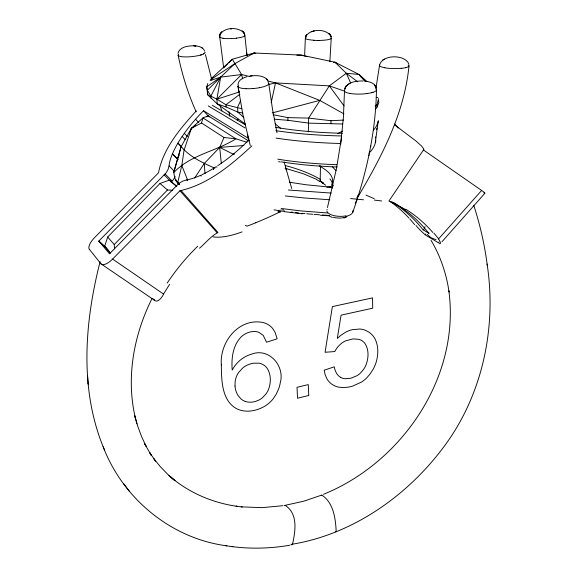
<?xml version="1.0" encoding="UTF-8"?>
<svg xmlns="http://www.w3.org/2000/svg" width="577" height="577" viewBox="0 0 577 577"><rect width="100%" height="100%" fill="white"/><g stroke="black" fill="none" stroke-linecap="round" stroke-linejoin="round"><path stroke-width="0.87" d="M375.497 140.55L375.49 140.175M320.48 165.895L320.213 179.526A4.407 3.801 -60.4 0 0 323.69 183.183L319.752 180.954M344.498 90.827L343.387 117.65L340.61 144.625M306.192 37.592A12.968 2.157 -0.2 0 0 305.341 38.385L304.627 55.608M376.471 89.882C375.764 131.671 366.662 172.855 352.814 212.163M331.212 38.407L329.871 61.696M308.356 131.902L308.63 118.09L329.308 85.879L346.315 73.272L359.002 74.455L366.849 81.444M379.507 65.504L375.937 88.447M341.454 138.127L341.555 137.348L336.492 168.484L327.44 207.561M344.541 90.409L345.948 86.225L349.907 83.312M375.562 137.982L375.699 136.915M376.651 129.717L376.86 128.166M377.271 125.05L377.473 123.492M408.999 65.915C404.398 112.984 382.212 155.66 358.627 195.783L358.476 195.992M375.411 141.892L378.223 120.925M179.245 184.517L177.651 182.88L181.805 165.556L184.056 150.193L191.376 128.332L202.938 117.91L208.153 115.818L248.507 140.875M365.883 81.581L359.002 74.455L335.006 62.229L301.259 55.103L254.096 52.997L234.969 63.564L220.659 77.116L216.909 99.194L217.24 103.889L245.578 124.235M177.925 159.613L172.422 153.893A62.792 25.035 -43.1 0 0 169.054 165.859L168.131 169.313L166.414 172.364A6.311 2.474 -44.5 0 1 165.087 173.901L98.811 241.071L109.522 253.779L177.839 184.474A6.571 2.683 -44.4 0 1 179.454 183.039L182.794 181.099L186.76 179.873A62.922 25.035 -43.1 0 0 200.457 175.372L201.041 175.978M237.926 84.66C238.193 80.044 242.996 77.787 246.898 76.719M177.983 53.423C179.772 46.088 189.783 45.583 195.949 45.915L193.692 45.727M368.927 155.516L369.092 154.694M219.707 35.659L220.255 33.617L221.698 31.951L220.255 33.617L219.707 35.659C222.902 26.766 239.304 26.347 244.388 33.617L243.386 31.915L244.388 33.617M271.204 102.663L275.517 82.9L329.308 85.879L344.397 91.087M195.567 125.202L191.376 128.332L181.171 146.565L175.127 167.128A52.579 1.637 -73.7 0 0 173.836 172.487A50.718 12.211 -78.6 0 0 175.848 180.558L177.651 182.88L179.159 183.803M375.577 109.147L377.12 106.976L377.091 104.365L378.591 98.566M100.102 261.677C84.769 321.764 79.345 388.047 103.139 446.742C123.038 498.802 171.261 538.608 226.819 545.835M379.587 64.934C382.76 54.115 405.342 54.325 408.978 64.299M190.396 130.763L191.376 128.332L201.524 122.98L202.938 117.91L235.957 138.812L246.97 142.267M305.464 37.123C309.236 28.323 327.375 28.028 331.184 37.043L330.513 34.988L328.948 33.358L330.513 34.988L331.184 37.043M207.763 83.55L206.754 86.831L207.706 94.787L217.24 103.889L226.097 106.983L237.875 112.133L242.917 113.013M176.786 186.328L169.357 180.118L159.98 183.493L107.668 237.039L104.625 246.393L110.337 253.137M332.128 183.681C334.891 175.127 325.392 169.45 319.24 165.844M377.12 106.976L378.865 102.533L378.555 100.759M175.148 176.512L173.453 179.562A6.275 2.51 -44.5 0 1 172.134 181.084L171.189 182.043M331.999 184.027L331.349 185.419M194.608 178.077L204.258 163.493L219.678 147.402L223.991 137.499L235.957 138.812C215.913 151.477 190.612 154.708 173.843 172.487L181.171 146.565C189.797 156.922 202.722 162.815 214.824 168.203M425.083 226.646L423.633 229.898A19.647 3.469 45.2 0 0 429.165 233.173M240.429 101.018L237.573 107.308L237.875 112.133L243.883 117.542M152.104 298.396C133.662 335.049 125.779 378.115 135.48 418.426M358.627 195.783L358.613 194.875M345.948 86.225L344.772 88.598C347.642 81.718 356.572 80.903 363.07 80.996M249.43 76.46L241.604 74.527L220.659 77.116L210.865 96.121L211.016 98.263M375.201 142.411L375.93 141.004M177.247 158.906L178.589 156.526M178.827 156.093L179.195 155.444M355.793 202.116L357.149 199.101L357.567 195.74M355.201 203.054L355.475 202.635M169.616 284.338L163.507 294.025L112.587 259.087A11.987 4.861 -46.5 0 1 100.997 263.862L89.341 249.322M181.531 146.76L177.968 143.009A82.763 33.329 -42.8 0 1 182.166 136.41L184.323 133.309A82.763 33.329 -42.8 0 1 195.574 119.237A86.536 34.937 -42.8 0 1 203.522 110.726L248.918 138.696M425.631 234.024L425.098 234.803L438.426 242.766L439.075 242.037M441.989 241.727L484.601 193.576M423.431 149.984L481.622 190.46L438.65 238.828L433.89 233.108M333.203 185.354L331.328 187.28L306.005 184.748L289.272 182.209M196.23 110.935C180.067 128.736 163.125 148.505 158.524 172.811L94.563 237.623A11.583 4.537 -46.4 0 0 89.327 249.336M114.585 248.853L114.217 244.54L167.489 189.977L172.682 190.28M112.587 259.087L179.916 190.771C208.073 184.445 231.269 164.957 251.904 145.837M106.341 247.807L106.882 248.709M223.638 67.992L227.352 64.249M228.586 62.994L232.293 59.251L254.096 52.997L255.755 53.372M211.168 78.667L232.293 59.251L241.604 74.527L216.909 99.194L210.865 96.121L207.367 90.236L206.754 86.831L220.659 77.116L210.143 80.564M220.659 77.116L207.367 90.236L207.706 94.787L210.583 96.95M199.534 248.218C205.563 243.105 210.987 236.029 217.962 232.524L181.077 190.525M375.086 106.154L377.091 104.365M358.375 196.086L357.372 196.541M239.866 94.239L225.946 104.776L226.097 106.983M211.016 79.215L212.884 77.808M206.754 116.857L208.153 115.818A74.664 11.771 -48.6 0 1 207.417 116.626M252.661 54.036L254.096 52.997M408.48 66.651L408.444 66.68A14.75 2.741 0.6 0 1 406.439 67.444L405.638 67.646M210.728 79.633L234.969 63.564M217.753 165.678L217.839 165.621A80.109 31.54 -43 0 0 233.779 153.756A81.97 32.225 -43 0 0 248.737 140.11M216.195 166.695L216.981 167.179M215.776 166.962L213.706 168.268M213.295 168.527L213.663 169.27M382.638 60.066L384.369 59.049M337.812 133.633L342.493 131.058M347.001 216.649L346.496 216.909M277.862 211.925L278.756 211.499M200.875 175.17L201.222 175.884M323.488 494.301C402.227 462.357 460.367 376.983 448.877 290.88L449.05 292.012C446.447 273.823 440.46 256.065 431.005 240.277M346.38 216.952L345.911 217.14M321.526 495.16L303.776 501.189L284.865 505.387A5.005 1.825 80.8 0 0 284.411 505.726M246.242 225.347L245.275 225.701M345.666 217.219L344 217.659M239.563 91.909L216.909 99.194L225.946 104.776L241.813 108.721M326.755 187.15L329.734 186.883L332.597 188.066M201.38 54.808L200.544 55.053M372.994 92.313L372.014 92.594M272.214 112.926L319.723 100.384L343.942 113.885M284.591 210.893L282.449 211.333M268.644 84.53L275.517 82.9L319.723 100.384M283.552 209.79L278.316 210.49L274.025 209.855M312.056 31.533L314.155 31.064L311.241 31.713M290.866 544.436C350.975 534.966 405.4 497.396 442.011 449.231C482.062 397.171 496.999 328.501 487.096 264.021M343.87 217.68L339.615 218.106L335.403 217.81M289.805 545.229C268.63 548.886 246.855 549.181 225.643 545.662M367.823 93.424L368.133 93.373A16.019 3.635 -1.6 0 0 375.843 88.988M282.99 505.697L261.98 507.652L241.193 506.851M367.513 93.467L366.784 93.561M250.346 76.034C256.058 75.27 263.199 75.205 267.382 79.821M249.466 76.142L252.077 75.811M230.62 29.001L231.673 28.886M333.456 62.388L335.006 62.229L337.17 63.744M253.397 88.49L252.726 88.541M221.316 163.45L219.678 147.402L243.855 145.505M252.538 88.555L251.961 88.598A15.442 3.57 -5.2 0 1 247.418 88.721L247.23 88.721M281.107 211.47L279.578 211.47M273.094 114.7L287.836 117.621L308.63 118.09L330.946 120.708L343.409 120.081M231.651 38.572L232.74 38.522A12.593 2.258 -3 0 0 236.534 38.219M318.966 40.455L317.754 40.455M296.823 55.118L301.259 55.103L307.267 56.734M342.608 124.005L308.818 123.132L287.959 120.305L274.183 119.201M342.45 133.265L341.988 133.258A149.486 34.649 -1.6 0 1 275.748 127.344M246.704 88.707L246.105 88.692M331.162 193.079L288.399 190.006M329.835 199.765L304.115 197.954L285.341 195.956M329.373 215.812L320.213 215.235M327.57 212.971L300.076 210.843L281.143 208.477M328.097 215.394L322.363 215.005M319.55 214.803L314.032 214.384M194.492 45.799C198.192 45.958 202.707 46.953 204.518 50.574M312.676 214.276L306.668 213.764M305.031 213.613L301.807 213.295M302.406 213.851L284.057 211.622M436.082 239.736L430.983 237.731L427.002 234.298M298.655 212.956L295.568 212.603M376.19 97.441L377.935 97.636M374.35 200.075L381.657 200.976M242.246 506.981L236.072 506.209L237.154 506.346C212.134 502.791 187.958 492.354 168.967 475.571L174.99 480.699L167.417 474.027L160.37 466.714L153.9 458.78L155.646 461.247L149.782 452.714L151.297 455.383L144.589 443.619L146.082 446.259L141.581 436.594L137.816 426.453L134.809 415.866L136.893 423.814M291.068 212.026L292.553 212.228M291.616 544.839L291.984 544.847A5.056 1.839 80.2 0 0 292.445 544.551C295.337 531.568 298.396 513.948 285.226 505.373M231.846 546.556L232.993 546.722M278.597 161.661L280.35 161.971M365.832 81.227C370.008 81.775 375.31 83.369 376.291 88.086L374.358 84.668L376.291 87.848M334.92 217.717L333.217 217.248M285.125 168.571L286.87 168.974M267.692 80.968L275.517 82.9M286.545 168.679L303.509 173.814L316.874 179.476M285.334 165.577C297.451 168.736 309.409 172.949 320.221 179.346M332.294 217.507L328.385 215.336M219.678 147.402L233.267 154.167M317.076 179.974L319.817 181.445M335.302 531.662L335.908 531.857A4.969 1.313 68.3 0 0 336.203 531.605C335.54 518.535 333.629 502.812 321.728 495.008A4.933 1.305 68.6 0 0 321.447 495.297M212.408 105.324L245.225 124.755M208.239 105.908L244.994 127.921M340.603 377.351C336.795 375.245 334.999 370.903 334.227 366.828L324.159 370.225L325.219 374.942L327.015 378.945A25.741 20.815 -48.2 0 0 331.075 383.618A27.032 21.861 -48.3 0 0 332.792 384.823A25.915 20.952 -48.2 0 0 338.735 387.16L343.279 387.593L348.284 387.131A40.888 33.206 -49 0 0 352.612 386.121L361.498 382.082A26.715 21.573 -48.5 0 0 366.503 378.086L369.778 374.394L373.182 369.193A32.543 26.354 -48.5 0 0 376.327 361.671C378.303 354.487 378.534 346.445 375.353 339.557A27.508 22.272 -48.9 0 0 372.071 334.819L371.249 334.004A30.278 24.515 -48.7 0 0 368.494 331.876L365.486 330.325A25.287 20.483 -49 0 0 359.969 329.027L352.497 329.64A26.398 21.378 -49 0 0 345.645 332.215L340.942 335.266L337.3 338.432L341.072 315.165L372.706 308.19L372.554 297.883L332.381 306.596L325.075 352.28L334.775 351.552A20.267 16.408 -48.7 0 1 340.798 343.921A17.418 14.122 -48.7 0 1 345.551 340.884L352.872 338.908L358.93 339.334A16.618 13.459 -48.9 0 1 362.421 341.007A17.591 14.245 -48.8 0 1 365.14 343.755C369.157 350.152 368.566 358.605 365.832 365.385A19.928 16.113 -48.5 0 1 363.322 369.756L360.74 372.771A17.382 14.043 -48.4 0 1 357.004 375.699L350.802 378.252L344.923 378.721A15.918 12.86 -48.3 0 1 340.603 377.351M405.544 209.538L388.927 201.041L423.944 149.27L421.657 146.125L415.974 140.99L394.581 124.834M321.302 181.661L322.283 182.253M175.855 180.543L177.925 182.743M201.524 122.98L223.991 137.499M322.355 182.923L325.767 185.239M202.628 48.266L201.279 47.343M101.011 263.848L154.319 300.17L153.23 298.893M335.006 62.229L346.315 73.272L357.617 81.783M275.186 123.86L280.667 128.361M176.512 186.277L170.417 181.185L164.135 174.86M159.98 183.493L167.489 189.977M332.265 166.623L336.009 170.669M105.735 247.41L98.811 241.071L105.598 247.36M165.087 173.901L172.134 181.084M177.067 181.402A62.46 25.381 -43.1 0 0 177.269 181.849L177.976 182.657M169.054 165.859L174.485 171.448M186.76 179.873L187.337 180.471M178.012 159.461L172.501 153.727L172.963 152.667A74.758 29.961 -43 0 1 177.882 143.175L181.445 146.933M213.468 169.371L212.884 168.758A73.719 29.153 -43 0 1 201.878 174.708M182.166 136.41L185.239 139.67M184.323 133.309L187.316 136.489M195.574 119.237L198.791 122.728M233.786 153.756L234.356 154.384M203.522 110.726L209.148 116.907M409.937 219.065L414.683 224.648M179.916 190.771L217.01 232.61M107.668 237.039L114.217 244.54M361.786 77.671L359.002 74.455L364.83 81.307M107.546 249.495L108.88 251.067M109.551 251.86L110.221 252.654M106.312 248.088L108.599 250.793M394.791 123.997L398.13 127.993M178.127 182.996L179.159 184.287L178.358 183.255M178.913 183.861L179.231 184.265M177.269 181.849L178.048 182.851M123.428 483.389L129.154 490.933M329.308 85.879L344.072 105.937M267.605 80.29L266.704 78.991L268.161 81.119M331.328 187.28L330.224 186.479L329.546 187.244M103.139 446.742L104.697 450.175M346.315 73.272L350.679 82.987M196.194 111.873C188.052 93.741 182.123 74.657 178.127 55.197M181.805 165.556L187.792 180.421M244.691 34.548L244.215 33.141L244.778 35.024M221.849 110.957L220.255 106.118M473.746 205.318C480.114 224.842 484.673 244.951 487.276 265.319M211.86 80.052L205.462 54.664M291.71 188.506L285.788 167.95M250.259 145.519L242.823 114.296L238.056 86.492M284.18 162.05L286.286 169.725M247.338 134.434L248.99 140.81M241.604 74.527L242.672 78.833M277.003 132.804L272.532 109.356L268.745 83.492A15.42 3.729 -5.5 0 0 268.139 82.497M228.968 111.686L229.812 116.258M238.005 86.146L238.856 91.736M223.652 67.675L219.743 36.993M246.617 52.493L246.999 55.637L244.864 35.543M87.596 375.908L88.209 384.152L88.13 383.02M204.258 163.493L205.008 173.785M235.005 386.035L235.178 381.116L236.087 377.437A18.414 15.355 -42.4 0 1 238.734 372.36L242.65 368.076A17.88 14.908 -42.5 0 1 247.317 365.061L250.822 363.77A23.268 19.351 -42.3 0 1 253.664 363.178L258.893 363.178A16.545 13.798 -42.6 0 1 262.658 364.412L263.35 364.794A18.24 15.204 -42.5 0 1 265.283 366.2A17.743 14.793 -42.6 0 1 266.913 367.953C271.334 374.386 271.147 383.265 268.175 390.261A18.702 15.55 -42.3 0 1 266.242 393.593L262.506 397.697A15.976 13.264 -42.3 0 1 258.821 400.128L255.503 401.433A18.601 15.464 -42.3 0 1 245.268 401.419M287.836 117.621L287.959 120.305M330.946 120.708L331.018 123.37M365.977 195.127A53.517 3.57 20.4 0 1 374.3 198.762M481.629 190.46A10.559 0.765 31.7 0 1 483.829 192.949M391.696 201.654A177.492 147.784 -48.6 0 1 423.338 230.158M393.651 202.635A178.437 147.943 -46.3 0 1 428.862 233.404M350.628 198.567A53.611 1.882 4.6 0 1 363.524 199.815M390.268 201.474A176.273 147.185 -58.5 0 1 409.043 218.178M424.715 234.298A10.595 1.284 46.9 0 1 415.945 225.434M438.289 238.618A10.812 2.265 47.8 0 1 439.068 243.609M405.797 209.22A177.399 145.015 -37.9 0 1 432.808 232.452M176.295 180.565A47.458 19.798 -2.4 0 1 176.007 179.793M242.088 231.867A55.14 21.796 -30.4 0 1 213.021 236.887M255.842 222.744A54.858 10.848 -22.7 0 1 246.747 226.249M280.314 211.709A55.096 8.266 -22.4 0 1 255.762 222.715M163.608 294.147A11.879 4.933 -67.7 0 1 154.463 299.91M167.193 283.083A177.759 138.191 -46.7 0 1 197.709 246.242M234.99 386.042A26.693 22.2 -42.9 0 0 238.15 395.642L240.883 398.83A18.089 15.031 -42.3 0 0 245.275 401.39M329.871 178.899A129.688 32.269 0.4 0 1 332.583 187.388M237.111 120.182A136.482 34.728 -1.5 0 1 238.308 119.15M340.697 143.5A163.594 38.717 -1.4 0 1 276.051 138.105M341.526 135.956A159.403 36.957 -1.6 0 1 275.849 130.647M378.288 120.925A173.381 43.636 -3.8 0 1 373.406 130.113M336.658 164.697A156.937 39.726 -1.3 0 1 277.746 159.158M337.22 166.991A152.256 38.897 -1.5 0 1 281.302 161.849M370.816 145.945A160.947 43.441 -3.6 0 1 370.708 146.601M375.584 140.55A165.909 44.544 -3.8 0 1 368.891 153.222M268.752 83.492A15.471 3.621 -5 0 1 259.412 87.704M259.455 87.711A15.507 3.678 -5.2 0 1 253.397 88.526M246.026 88.728A15.456 3.657 -5.3 0 1 238.517 85.223M280.92 211.615A4.775 2.258 -89.2 0 1 278.374 210.374M204.64 51.793A13.531 2.712 -6.3 0 1 203.479 53.885M203.753 53.885A13.545 2.77 -5.8 0 1 186.89 56.914A13.545 2.77 -5.8 0 1 178.603 54.375M408.155 65.035A14.757 2.777 1 0 1 408.754 66.47M384.859 67.725A14.757 2.777 1 0 1 379.76 64.97M384.549 67.761A14.771 2.82 0.6 0 0 395.591 68.562A14.75 2.741 0.6 0 0 401.145 68.274M405.739 67.66A14.807 2.82 0.9 0 1 401.203 68.31M358.223 196.014A4.638 4.428 50.9 0 1 356.846 197.709M314.097 40.231A12.932 2.041 0.3 0 1 305.37 38.378M330.917 37.786A12.975 2.157 -0.2 0 1 326.798 39.892A12.975 2.157 -0.2 0 1 313.816 40.347M236.318 38.118A12.571 2.142 -3.2 0 0 244.85 35.76A12.636 2.258 -2.7 0 0 244.237 35.038M222.917 38.277A12.593 2.258 -3 0 0 226.79 38.609A12.658 2.221 -2.9 0 0 231.586 38.536M219.765 36.769A12.6 2.214 -3.1 0 1 220.183 36.322M223.003 38.219A12.629 2.258 -2.7 0 1 219.736 36.769M350.383 93.503A16.019 3.635 -1.6 0 1 344.743 90.127M366.857 93.597A16.012 3.678 -1.7 0 1 350.203 93.496M345.875 216.065A5.756 2.452 79 0 1 343.878 217.789M352.872 210.735A13.156 5.871 2.3 0 1 346.294 216.245M345.666 215.921A13.127 5.489 1.3 0 1 326.921 211.16M326.971 209.913A13.127 5.489 1.3 0 1 327.173 209.451M221.316 364.895C221.539 380.257 221.532 401.26 237.508 409.151C246.134 412.901 256.26 411.026 264.237 406.533A27.379 22.748 -42.4 0 0 268.932 403.193A26.549 22.056 -42.4 0 0 272.971 399.068L276.232 394.242L278.698 388.747A35.781 29.831 -42 0 0 280.22 383.02C285.182 366.171 269.156 347.426 251.622 354.119A27.508 22.936 -42.7 0 0 245.614 356.557C239.888 359.558 235.192 364.368 232.206 370.095C231.283 358.526 232.711 345.558 241.193 336.867A17.736 15.002 -43.9 0 1 249.286 332.208A19.654 16.61 -43.8 0 1 251.406 331.725L254.522 331.479A15.175 12.853 -44 0 1 258.756 332.294L263.249 335.41L266.552 342.233L277.169 338.8L275.063 332.251L272.856 328.731A24.119 20.419 -44.3 0 0 268.319 324.728A24.198 20.483 -44.3 0 0 262.549 322.413C238.51 317.949 219.534 342.255 221.316 364.895M305.752 36.185L305.428 37.642L306.675 34.382L305.752 36.185M308.745 395.476L297.53 398.231L297.025 387.318L308.291 384.592L308.745 395.476M242.621 31.288L242.189 30.884L243.682 32.355L242.621 31.288"/></g></svg>
